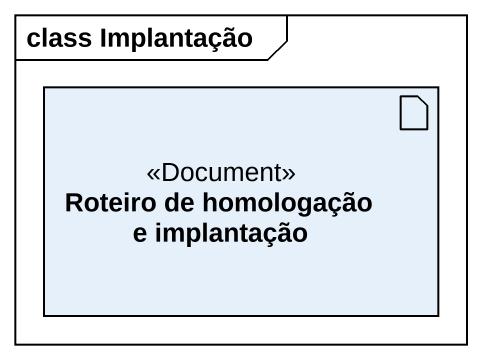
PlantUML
@startuml
mainframe class Implantação
artifact "Roteiro de homologação e implantação" as Roteiro_de_homologação_e <<Document>>
@enduml
